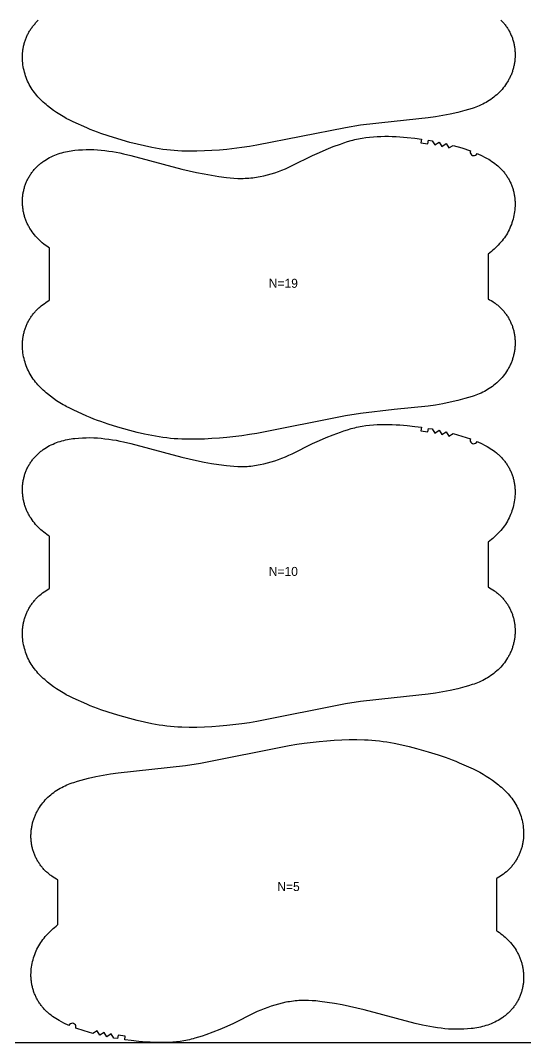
# Model space of a CAD drawing. Header units: inches. Extents: x 0 to 1960, y -78 to 1069.
# Drawn here: x 1120 to 1401, y -78 to 490 of the extents above; entities that cross this region are included whole.
import ezdxf

# ---------------------------------------------------------------- set-up
doc = ezdxf.new("R2010")
doc.units = ezdxf.units.IN

msp = doc.modelspace()

# ---------------------------------------------------------------- linework, layer by layer
at = {"layer": '1'}
for points in [[(0, -77.8574), (1959.7864, -77.8574), (1959.7864, 1068.9969), (0, 1068.9969), (0, -77.8574)], [(1373.9397, 416.1604), (1376.7459, 414.858), (1378.122, 414.1501), (1379.4776, 413.4018), (1380.3824, 412.8713), (1381.275, 412.32), (1382.1533, 411.7469), (1383.0151, 411.1507), (1383.8585, 410.53), (1384.6814, 409.8838), (1385.4817, 409.2107), (1385.8727, 408.8637), (1386.2573, 408.5095), (1386.6353, 408.1481), (1387.0064, 407.7795), (1387.3706, 407.4039), (1387.7278, 407.0213), (1388.0778, 406.6321), (1388.4206, 406.2363), (1388.7559, 405.8341), (1389.0837, 405.4257), (1389.4039, 405.0111), (1389.7163, 404.5906), (1390.0208, 404.1643), (1390.3173, 403.7323), (1390.6056, 403.2949), (1390.8858, 402.8521), (1391.1575, 402.4041), (1391.4208, 401.951), (1391.6754, 401.4931), (1391.9213, 401.0305), (1392.1585, 400.5633), (1392.3869, 400.0918), (1392.6063, 399.6161), (1392.8167, 399.1364), (1393.018, 398.6528), (1393.2102, 398.1656), (1393.3932, 397.6748), (1393.5668, 397.1808), (1393.731, 396.6836), (1393.8858, 396.1835), (1394.0311, 395.6805), (1394.1667, 395.1749), (1394.2926, 394.6669), (1394.4088, 394.1567), (1394.5151, 393.6443), (1394.6116, 393.13), (1394.6985, 392.6139), (1394.7757, 392.0963), (1394.8433, 391.5773), (1394.9014, 391.0571), (1394.9502, 390.5358), (1394.9895, 390.0137), (1395.0196, 389.4909), (1395.0405, 388.9676), (1395.055, 387.9201), (1395.0335, 386.8727), (1394.9766, 385.8267), (1394.885, 384.7835), (1394.759, 383.7441), (1394.5994, 382.7094), (1394.4066, 381.6802), (1394.1811, 380.6574), (1393.9236, 379.642), (1393.6346, 378.6348), (1393.3145, 377.6366), (1392.964, 376.6485), (1392.583, 375.6717), (1392.1716, 374.7076), (1391.73, 373.7573), (1391.2581, 372.8222), (1390.7559, 371.9037), (1390.2235, 371.003), (1389.661, 370.1215), (1389.0687, 369.2601), (1388.4482, 368.4187), (1387.8015, 367.5966), (1387.1304, 366.7934), (1386.4369, 366.0084), (1385.7229, 365.2413), (1384.9904, 364.4914), (1384.2412, 363.7582), (1383.4772, 363.0411), (1382.6991, 362.3397), (1381.9078, 361.6536), (1381.1041, 360.9821), (1380.055, 360.151), (1380.055, 335.3337), (1380.877, 334.8873), (1381.7806, 334.3568), (1382.6656, 333.796), (1383.5306, 333.205), (1383.9551, 332.8982), (1384.3741, 332.584), (1384.7873, 332.2623), (1385.1945, 331.9332), (1385.5956, 331.5967), (1385.9904, 331.2528), (1386.3786, 330.9016), (1386.7601, 330.5431), (1387.1347, 330.1772), (1387.5023, 329.8042), (1387.8626, 329.4242), (1388.2156, 329.0374), (1388.5611, 328.6438), (1388.899, 328.2436), (1389.2291, 327.8369), (1389.5512, 327.424), (1389.8652, 327.0049), (1390.1709, 326.5798), (1390.4683, 326.1488), (1390.7572, 325.7121), (1391.0373, 325.2699), (1391.3086, 324.8222), (1391.5709, 324.3691), (1391.8241, 323.911), (1392.068, 323.4478), (1392.3026, 322.9799), (1392.5278, 322.5073), (1392.7436, 322.0304), (1392.95, 321.5492), (1393.147, 321.064), (1393.3344, 320.5751), (1393.5123, 320.0826), (1393.6806, 319.5867), (1393.8393, 319.0876), (1393.9884, 318.5855), (1394.1278, 318.0807), (1394.2575, 317.5732), (1394.3774, 317.0634), (1394.4876, 316.5515), (1394.5879, 316.0376), (1394.6784, 315.5219), (1394.759, 315.0046), (1394.8299, 314.4859), (1394.891, 313.966), (1394.9424, 313.445), (1394.9841, 312.9231), (1395.0162, 312.4005), (1395.0387, 311.8773), (1395.0516, 311.3538), (1395.055, 310.8301), (1395.0489, 310.3063), (1395.0333, 309.7828), (1395.0083, 309.2595), (1394.9739, 308.7367), (1394.9301, 308.2147), (1394.877, 307.6934), (1394.8147, 307.1732), (1394.743, 306.6542), (1394.6622, 306.1366), (1394.572, 305.6205), (1394.4727, 305.1062), (1394.3641, 304.5938), (1394.2464, 304.0834), (1394.1195, 303.5754), (1393.9834, 303.0697), (1393.8382, 302.5667), (1393.6838, 302.0665), (1393.5203, 301.5692), (1393.3478, 301.0751), (1393.1661, 300.5843), (1392.9754, 300.097), (1392.7756, 299.6134), (1392.5668, 299.1336), (1392.3491, 298.6577), (1392.1227, 298.186), (1391.8878, 297.7183), (1391.6443, 297.2549), (1391.3927, 296.7959), (1391.1329, 296.3413), (1390.8651, 295.8912), (1390.3063, 295.0051), (1389.7175, 294.1383), (1389.0998, 293.2917), (1388.4547, 292.4659), (1387.7831, 291.6618), (1387.086, 290.88), (1386.3643, 290.121), (1385.6189, 289.3853), (1384.8507, 288.6737), (1384.0604, 287.9865), (1383.2489, 287.3245), (1382.4172, 286.6881), (1381.5661, 286.0779), (1380.6966, 285.4939), (1379.8099, 284.9363), (1378.9071, 284.4051), (1377.9892, 283.9003), (1377.0573, 283.4221), (1376.1125, 282.9704), (1375.1559, 282.5453), (1374.1887, 282.1465), (1373.2118, 281.7718), (1372.2266, 281.4189), (1371.2341, 281.0851), (1369.2321, 280.4652), (1367.2152, 279.8922), (1363.1607, 278.8344), (1359.0809, 277.8882), (1354.9744, 277.0588), (1350.8441, 276.3575), (1346.6947, 275.7862), (1327.9483, 273.7968), (1309.2128, 271.7068), (1300.9426, 270.3655), (1251.6347, 260.573), (1247.4989, 259.9069), (1243.3509, 259.3173), (1235.0311, 258.3276), (1230.8584, 257.9563), (1226.6788, 257.6705), (1222.4947, 257.4653), (1218.3071, 257.3416), (1214.1174, 257.308), (1209.9293, 257.3965), (1207.8373, 257.4977), (1205.7477, 257.6399), (1203.6614, 257.8241), (1201.5795, 258.0512), (1199.5025, 258.3215), (1197.4311, 258.6323), (1193.3053, 259.3614), (1189.2035, 260.2125), (1185.1241, 261.1654), (1181.0658, 262.2049), (1174.4491, 264.0931), (1169.0251, 265.8017), (1165.0522, 267.1351), (1163.0807, 267.842), (1161.1243, 268.5874), (1159.1856, 269.3765), (1157.2607, 270.2005), (1149.615, 273.6378), (1147.7277, 274.5454), (1145.867, 275.5033), (1144.9493, 276.0062), (1144.0407, 276.5255), (1142.2503, 277.6108), (1140.4955, 278.7546), (1138.7762, 279.9521), (1137.093, 281.2), (1135.4509, 282.5009), (1134.6472, 283.1724), (1133.8559, 283.8586), (1133.0778, 284.5599), (1132.3138, 285.277), (1131.5646, 286.0102), (1130.8321, 286.7601), (1130.1181, 287.5272), (1129.4246, 288.3122), (1128.7535, 289.1154), (1128.1068, 289.9375), (1127.4863, 290.7789), (1126.894, 291.6403), (1126.3315, 292.5218), (1125.7991, 293.4225), (1125.2969, 294.341), (1124.825, 295.2761), (1124.3834, 296.2264), (1123.972, 297.1905), (1123.591, 298.1673), (1123.2405, 299.1554), (1122.9204, 300.1536), (1122.6314, 301.1608), (1122.3739, 302.1762), (1122.1484, 303.199), (1121.9556, 304.2282), (1121.796, 305.263), (1121.67, 306.3023), (1121.5784, 307.3455), (1121.5215, 308.3915), (1121.5, 309.4389), (1121.5145, 310.4864), (1121.5354, 311.0097), (1121.5655, 311.5325), (1121.6048, 312.0546), (1121.6536, 312.5759), (1121.7117, 313.0961), (1121.7793, 313.6151), (1121.8565, 314.1327), (1121.9434, 314.6488), (1122.0399, 315.1631), (1122.1462, 315.6755), (1122.2624, 316.1857), (1122.3883, 316.6938), (1122.5239, 317.1993), (1122.6692, 317.7023), (1122.8239, 318.2024), (1122.9882, 318.6996), (1123.1618, 319.1936), (1123.3448, 319.6844), (1123.537, 320.1716), (1123.7383, 320.6552), (1123.9487, 321.1349), (1124.1681, 321.6106), (1124.3965, 322.0821), (1124.6336, 322.5493), (1124.8796, 323.0119), (1125.1342, 323.4698), (1125.3975, 323.9229), (1125.6692, 324.3709), (1125.9493, 324.8137), (1126.2377, 325.2511), (1126.5342, 325.6831), (1126.8387, 326.1094), (1127.1511, 326.5299), (1127.4713, 326.9445), (1127.7991, 327.353), (1128.1344, 327.7551), (1128.4772, 328.1509), (1128.8272, 328.5402), (1129.1844, 328.9227), (1129.5486, 329.2983), (1129.9197, 329.6669), (1130.2977, 330.0283), (1130.6823, 330.3825), (1131.0733, 330.7295), (1131.8736, 331.4026), (1132.6965, 332.0488), (1133.5399, 332.6695), (1134.4017, 333.2657), (1135.28, 333.8388), (1136.1725, 334.3901), (1136.5, 334.5821), (1136.5, 363.5716), (1135.8584, 363.9751), (1134.9889, 364.559), (1134.1378, 365.1693), (1133.3061, 365.8057), (1132.4946, 366.4677), (1131.7043, 367.1548), (1130.9361, 367.8665), (1130.1906, 368.6022), (1129.469, 369.3612), (1128.7719, 370.143), (1128.1003, 370.9471), (1127.4552, 371.7729), (1126.8375, 372.6195), (1126.2487, 373.4863), (1125.6899, 374.3724), (1125.4221, 374.8225), (1125.1623, 375.2771), (1124.9107, 375.7361), (1124.6672, 376.1995), (1124.4323, 376.6672), (1124.2058, 377.1389), (1123.9882, 377.6148), (1123.7794, 378.0945), (1123.5796, 378.5782), (1123.3889, 379.0655), (1123.2072, 379.5563), (1123.0347, 380.0504), (1122.8712, 380.5476), (1122.7168, 381.0479), (1122.5716, 381.5509), (1122.4355, 382.0566), (1122.3086, 382.5646), (1122.1909, 383.075), (1122.0823, 383.5874), (1121.983, 384.1017), (1121.8928, 384.6178), (1121.812, 385.1354), (1121.7403, 385.6544), (1121.678, 386.1746), (1121.6249, 386.6959), (1121.5811, 387.2179), (1121.5467, 387.7407), (1121.5217, 388.2639), (1121.5061, 388.7875), (1121.5, 389.3113), (1121.5034, 389.835), (1121.5163, 390.3585), (1121.5388, 390.8816), (1121.5709, 391.4043), (1121.6126, 391.9261), (1121.664, 392.4471), (1121.7251, 392.9671), (1121.796, 393.4858), (1121.8766, 394.0031), (1121.9671, 394.5187), (1122.0674, 395.0327), (1122.1776, 395.5446), (1122.2975, 396.0544), (1122.4272, 396.5618), (1122.5666, 397.0667), (1122.7157, 397.5688), (1122.8744, 398.0679), (1123.0427, 398.5638), (1123.2206, 399.0563), (1123.408, 399.5452), (1123.605, 400.0304), (1123.8114, 400.5115), (1124.0272, 400.9885), (1124.2524, 401.4611), (1124.487, 401.929), (1124.7309, 402.3922), (1124.9841, 402.8503), (1125.2464, 403.3033), (1125.5177, 403.7511), (1125.7978, 404.1933), (1126.0867, 404.63), (1126.384, 405.061), (1126.6898, 405.4861), (1127.0038, 405.9052), (1127.3259, 406.3181), (1127.656, 406.7248), (1127.9939, 407.1249), (1128.3394, 407.5186), (1128.6924, 407.9054), (1129.0527, 408.2854), (1129.4203, 408.6584), (1129.7949, 409.0243), (1130.1764, 409.3828), (1130.5646, 409.734), (1130.9594, 410.0779), (1131.3605, 410.4144), (1131.7677, 410.7435), (1132.1809, 411.0652), (1132.5999, 411.3794), (1133.0244, 411.6861), (1133.8894, 412.2772), (1134.7744, 412.838), (1135.678, 413.3685), (1136.5985, 413.8684), (1137.5345, 414.3377), (1138.4848, 414.7767), (1139.4483, 415.186), (1140.4239, 415.566), (1141.4103, 415.9173), (1142.4064, 416.2404), (1143.4111, 416.5356), (1144.4233, 416.8037), (1145.4419, 417.0451), (1146.466, 417.261), (1147.4952, 417.4529), (1148.5287, 417.6219), (1149.5658, 417.7694), (1150.606, 417.8967), (1152.6925, 418.0959), (1154.7837, 418.2284), (1156.8772, 418.2973), (1158.9714, 418.3036), (1161.0648, 418.2489), (1163.1557, 418.135), (1165.2433, 417.9658), (1167.3267, 417.7461), (1169.4051, 417.4804), (1171.4776, 417.1725), (1173.5432, 416.8223), (1175.6007, 416.4291), (1177.6489, 415.992), (1181.7182, 414.9996), (1210.0628, 407.4744), (1214.1364, 406.4961), (1218.2269, 405.5909), (1222.334, 404.7648), (1226.4557, 404.0152), (1230.5906, 403.3453), (1234.7429, 402.79), (1236.8269, 402.5697), (1238.9154, 402.4003), (1241.0068, 402.2934), (1242.0532, 402.267), (1243.0999, 402.2605), (1244.1466, 402.2751), (1245.1929, 402.3108), (1246.2386, 402.3672), (1247.2831, 402.4439), (1248.326, 402.5406), (1249.367, 402.657), (1250.4057, 402.7926), (1251.4416, 402.9472), (1252.4745, 403.1203), (1253.504, 403.3115), (1255.5527, 403.7458), (1257.5868, 404.2461), (1259.6052, 404.808), (1261.6067, 405.4281), (1263.589, 406.1062), (1265.5497, 406.843), (1267.4865, 407.6389), (1269.3982, 408.4923), (1271.2896, 409.3913), (1282.5331, 415.0095), (1286.3468, 416.7428), (1290.207, 418.371), (1294.1029, 419.9097), (1298.0326, 421.3625), (1300.0109, 422.0545), (1302.0009, 422.7103), (1304.0056, 423.3151), (1305.0144, 423.5936), (1306.028, 423.8538), (1307.0467, 424.0941), (1308.0701, 424.3148), (1309.0977, 424.5163), (1310.1291, 424.6992), (1312.2011, 425.0114), (1314.2822, 425.2557), (1316.3689, 425.437), (1318.4596, 425.5613), (1320.5529, 425.6351), (1322.6475, 425.6649), (1324.7424, 425.656), (1326.8365, 425.6093), (1328.9294, 425.5244), (1331.0201, 425.401), (1335.1937, 425.0446), (1339.3567, 424.5722), (1343.0279, 424.0839), (1342.7469, 422.1037), (1346.661, 421.5082), (1346.9823, 423.4822), (1348.9545, 423.1501), (1350.5556, 420.8291), (1352.8864, 422.415), (1354.4225, 420.0525), (1356.796, 421.5705), (1358.2578, 419.1621), (1360.6773, 420.6054), (1365.4681, 419.1777), (1370.2254, 417.6423), (1370.0962, 417.0358), (1370.1591, 416.4189), (1370.4079, 415.851), (1370.8187, 415.3865), (1371.352, 415.0703), (1371.9566, 414.9326), (1372.5743, 414.9867), (1373.1457, 415.2274), (1373.6159, 415.6316), (1373.9397, 416.1604)], [(1373.9397, 256.0774), (1376.7459, 254.775), (1378.122, 254.0671), (1379.4776, 253.3188), (1380.3824, 252.7883), (1381.275, 252.237), (1382.1533, 251.6639), (1383.0151, 251.0677), (1383.8585, 250.447), (1384.6814, 249.8008), (1385.4817, 249.1277), (1385.8727, 248.7807), (1386.2573, 248.4265), (1386.6353, 248.0651), (1387.0064, 247.6965), (1387.3706, 247.3209), (1387.7278, 246.9383), (1388.0778, 246.5491), (1388.4206, 246.1533), (1388.7559, 245.7511), (1389.0837, 245.3427), (1389.4039, 244.9281), (1389.7163, 244.5076), (1390.0208, 244.0813), (1390.3173, 243.6493), (1390.6056, 243.2119), (1390.8858, 242.7691), (1391.1575, 242.3211), (1391.4208, 241.868), (1391.6754, 241.4101), (1391.9213, 240.9475), (1392.1585, 240.4803), (1392.3869, 240.0088), (1392.6063, 239.5331), (1392.8167, 239.0534), (1393.018, 238.5698), (1393.2102, 238.0826), (1393.3932, 237.5918), (1393.5668, 237.0978), (1393.731, 236.6006), (1393.8858, 236.1005), (1394.0311, 235.5975), (1394.1667, 235.0919), (1394.2926, 234.5839), (1394.4088, 234.0737), (1394.5151, 233.5613), (1394.6116, 233.047), (1394.6985, 232.5309), (1394.7757, 232.0133), (1394.8433, 231.4943), (1394.9014, 230.9741), (1394.9502, 230.4528), (1394.9895, 229.9307), (1395.0196, 229.4079), (1395.0405, 228.8846), (1395.055, 227.8371), (1395.0335, 226.7897), (1394.9766, 225.7437), (1394.885, 224.7005), (1394.759, 223.6611), (1394.5994, 222.6264), (1394.4066, 221.5972), (1394.1811, 220.5744), (1393.9236, 219.559), (1393.6346, 218.5518), (1393.3145, 217.5536), (1392.964, 216.5655), (1392.583, 215.5887), (1392.1716, 214.6246), (1391.73, 213.6743), (1391.2581, 212.7392), (1390.7559, 211.8207), (1390.2235, 210.92), (1389.661, 210.0385), (1389.0687, 209.1771), (1388.4482, 208.3357), (1387.8015, 207.5136), (1387.1304, 206.7104), (1386.4369, 205.9254), (1385.7229, 205.1583), (1384.9904, 204.4084), (1384.2412, 203.6752), (1383.4772, 202.9581), (1382.6991, 202.2567), (1381.9078, 201.5706), (1381.1041, 200.8991), (1380.055, 200.068), (1380.055, 175.2507), (1380.877, 174.8043), (1381.7806, 174.2738), (1382.6656, 173.713), (1383.5306, 173.122), (1383.9551, 172.8152), (1384.3741, 172.501), (1384.7873, 172.1793), (1385.1945, 171.8502), (1385.5956, 171.5137), (1385.9904, 171.1698), (1386.3786, 170.8186), (1386.7601, 170.4601), (1387.1347, 170.0942), (1387.5023, 169.7212), (1387.8626, 169.3412), (1388.2156, 168.9544), (1388.5611, 168.5608), (1388.899, 168.1606), (1389.2291, 167.7539), (1389.5512, 167.341), (1389.8652, 166.9219), (1390.1709, 166.4968), (1390.4683, 166.0658), (1390.7572, 165.6291), (1391.0373, 165.1869), (1391.3086, 164.7392), (1391.5709, 164.2861), (1391.8241, 163.828), (1392.068, 163.3648), (1392.3026, 162.8969), (1392.5278, 162.4243), (1392.7436, 161.9474), (1392.95, 161.4662), (1393.147, 160.981), (1393.3344, 160.4921), (1393.5123, 159.9996), (1393.6806, 159.5037), (1393.8393, 159.0046), (1393.9884, 158.5025), (1394.1278, 157.9977), (1394.2575, 157.4902), (1394.3774, 156.9804), (1394.4876, 156.4685), (1394.5879, 155.9546), (1394.6784, 155.4389), (1394.759, 154.9216), (1394.8299, 154.4029), (1394.891, 153.883), (1394.9424, 153.362), (1394.9841, 152.8401), (1395.0162, 152.3175), (1395.0387, 151.7943), (1395.0516, 151.2708), (1395.055, 150.7471), (1395.0489, 150.2233), (1395.0333, 149.6998), (1395.0083, 149.1765), (1394.9739, 148.6537), (1394.9301, 148.1317), (1394.877, 147.6104), (1394.8147, 147.0902), (1394.743, 146.5712), (1394.6622, 146.0536), (1394.572, 145.5375), (1394.4727, 145.0232), (1394.3641, 144.5108), (1394.2464, 144.0004), (1394.1195, 143.4924), (1393.9834, 142.9867), (1393.8382, 142.4837), (1393.6838, 141.9835), (1393.5203, 141.4862), (1393.3478, 140.9921), (1393.1661, 140.5013), (1392.9754, 140.014), (1392.7756, 139.5304), (1392.5668, 139.0506), (1392.3491, 138.5747), (1392.1227, 138.103), (1391.8878, 137.6353), (1391.6443, 137.1719), (1391.3927, 136.7129), (1391.1329, 136.2583), (1390.8651, 135.8082), (1390.3063, 134.9221), (1389.7175, 134.0553), (1389.0998, 133.2087), (1388.4547, 132.3829), (1387.7831, 131.5788), (1387.086, 130.797), (1386.3643, 130.038), (1385.6189, 129.3023), (1384.8507, 128.5907), (1384.0604, 127.9035), (1383.2489, 127.2415), (1382.4172, 126.6051), (1381.5661, 125.9949), (1380.6966, 125.4109), (1379.8099, 124.8533), (1378.9071, 124.3221), (1377.9892, 123.8173), (1377.0573, 123.3391), (1376.1125, 122.8874), (1375.1559, 122.4623), (1374.1887, 122.0635), (1373.2118, 121.6888), (1372.2266, 121.3359), (1371.2341, 121.0021), (1369.2321, 120.3822), (1367.2152, 119.8092), (1363.1607, 118.7514), (1359.0809, 117.8052), (1354.9744, 116.9758), (1350.8441, 116.2745), (1346.6947, 115.7032), (1327.9483, 113.7138), (1309.2128, 111.6238), (1300.9426, 110.2825), (1251.6347, 100.49), (1247.4989, 99.8239), (1243.3509, 99.2343), (1235.0311, 98.2446), (1230.8584, 97.8733), (1226.6788, 97.5875), (1222.4947, 97.3823), (1218.3071, 97.2586), (1214.1174, 97.225), (1209.9293, 97.3135), (1207.8373, 97.4147), (1205.7477, 97.5569), (1203.6614, 97.7411), (1201.5795, 97.9682), (1199.5025, 98.2385), (1197.4311, 98.5493), (1193.3053, 99.2784), (1189.2035, 100.1295), (1185.1241, 101.0824), (1181.0658, 102.1219), (1174.4491, 104.0101), (1169.0251, 105.7187), (1165.0522, 107.0521), (1163.0807, 107.759), (1161.1243, 108.5044), (1159.1856, 109.2935), (1157.2607, 110.1175), (1149.615, 113.5548), (1147.7277, 114.4624), (1145.867, 115.4203), (1144.9493, 115.9232), (1144.0407, 116.4425), (1142.2503, 117.5278), (1140.4955, 118.6716), (1138.7762, 119.8691), (1137.093, 121.117), (1135.4509, 122.4179), (1134.6472, 123.0894), (1133.8559, 123.7756), (1133.0778, 124.4769), (1132.3138, 125.194), (1131.5646, 125.9272), (1130.8321, 126.6771), (1130.1181, 127.4442), (1129.4246, 128.2292), (1128.7535, 129.0324), (1128.1068, 129.8545), (1127.4863, 130.6959), (1126.894, 131.5573), (1126.3315, 132.4388), (1125.7991, 133.3395), (1125.2969, 134.258), (1124.825, 135.1931), (1124.3834, 136.1434), (1123.972, 137.1075), (1123.591, 138.0843), (1123.2405, 139.0724), (1122.9204, 140.0706), (1122.6314, 141.0778), (1122.3739, 142.0932), (1122.1484, 143.116), (1121.9556, 144.1452), (1121.796, 145.18), (1121.67, 146.2193), (1121.5784, 147.2625), (1121.5215, 148.3085), (1121.5, 149.3559), (1121.5145, 150.4034), (1121.5354, 150.9267), (1121.5655, 151.4495), (1121.6048, 151.9716), (1121.6536, 152.4929), (1121.7117, 153.0131), (1121.7793, 153.5321), (1121.8565, 154.0497), (1121.9434, 154.5658), (1122.0399, 155.0801), (1122.1462, 155.5925), (1122.2624, 156.1027), (1122.3883, 156.6108), (1122.5239, 157.1163), (1122.6692, 157.6193), (1122.8239, 158.1194), (1122.9882, 158.6166), (1123.1618, 159.1106), (1123.3448, 159.6014), (1123.537, 160.0886), (1123.7383, 160.5722), (1123.9487, 161.0519), (1124.1681, 161.5276), (1124.3965, 161.9991), (1124.6336, 162.4663), (1124.8796, 162.9289), (1125.1342, 163.3868), (1125.3975, 163.8399), (1125.6692, 164.2879), (1125.9493, 164.7307), (1126.2377, 165.1681), (1126.5342, 165.6001), (1126.8387, 166.0264), (1127.1511, 166.4469), (1127.4713, 166.8615), (1127.7991, 167.27), (1128.1344, 167.6721), (1128.4772, 168.0679), (1128.8272, 168.4572), (1129.1844, 168.8397), (1129.5486, 169.2153), (1129.9197, 169.5839), (1130.2977, 169.9453), (1130.6823, 170.2995), (1131.0733, 170.6465), (1131.8736, 171.3196), (1132.6965, 171.9658), (1133.5399, 172.5865), (1134.4017, 173.1827), (1135.28, 173.7558), (1136.1725, 174.3071), (1136.5, 174.4991), (1136.5, 203.4886), (1135.8584, 203.8921), (1134.9889, 204.476), (1134.1378, 205.0863), (1133.3061, 205.7227), (1132.4946, 206.3847), (1131.7043, 207.0718), (1130.9361, 207.7835), (1130.1906, 208.5192), (1129.469, 209.2782), (1128.7719, 210.06), (1128.1003, 210.8641), (1127.4552, 211.6899), (1126.8375, 212.5365), (1126.2487, 213.4033), (1125.6899, 214.2894), (1125.4221, 214.7395), (1125.1623, 215.1941), (1124.9107, 215.6531), (1124.6672, 216.1165), (1124.4323, 216.5842), (1124.2058, 217.0559), (1123.9882, 217.5318), (1123.7794, 218.0115), (1123.5796, 218.4952), (1123.3889, 218.9825), (1123.2072, 219.4733), (1123.0347, 219.9674), (1122.8712, 220.4646), (1122.7168, 220.9649), (1122.5716, 221.4679), (1122.4355, 221.9736), (1122.3086, 222.4816), (1122.1909, 222.992), (1122.0823, 223.5044), (1121.983, 224.0187), (1121.8928, 224.5348), (1121.812, 225.0524), (1121.7403, 225.5714), (1121.678, 226.0916), (1121.6249, 226.6129), (1121.5811, 227.1349), (1121.5467, 227.6577), (1121.5217, 228.1809), (1121.5061, 228.7045), (1121.5, 229.2283), (1121.5034, 229.752), (1121.5163, 230.2755), (1121.5388, 230.7986), (1121.5709, 231.3213), (1121.6126, 231.8431), (1121.664, 232.3641), (1121.7251, 232.8841), (1121.796, 233.4028), (1121.8766, 233.9201), (1121.9671, 234.4357), (1122.0674, 234.9497), (1122.1776, 235.4616), (1122.2975, 235.9714), (1122.4272, 236.4788), (1122.5666, 236.9837), (1122.7157, 237.4858), (1122.8744, 237.9849), (1123.0427, 238.4808), (1123.2206, 238.9733), (1123.408, 239.4622), (1123.605, 239.9474), (1123.8114, 240.4285), (1124.0272, 240.9055), (1124.2524, 241.3781), (1124.487, 241.846), (1124.7309, 242.3092), (1124.9841, 242.7673), (1125.2464, 243.2203), (1125.5177, 243.6681), (1125.7978, 244.1103), (1126.0867, 244.547), (1126.384, 244.978), (1126.6898, 245.4031), (1127.0038, 245.8222), (1127.3259, 246.2351), (1127.656, 246.6418), (1127.9939, 247.0419), (1128.3394, 247.4356), (1128.6924, 247.8224), (1129.0527, 248.2024), (1129.4203, 248.5754), (1129.7949, 248.9413), (1130.1764, 249.2998), (1130.5646, 249.651), (1130.9594, 249.9949), (1131.3605, 250.3314), (1131.7677, 250.6605), (1132.1809, 250.9822), (1132.5999, 251.2964), (1133.0244, 251.6031), (1133.8894, 252.1942), (1134.7744, 252.755), (1135.678, 253.2855), (1136.5985, 253.7854), (1137.5345, 254.2547), (1138.4848, 254.6937), (1139.4483, 255.103), (1140.4239, 255.483), (1141.4103, 255.8343), (1142.4064, 256.1574), (1143.4111, 256.4526), (1144.4233, 256.7207), (1145.4419, 256.9621), (1146.466, 257.178), (1147.4952, 257.3699), (1148.5287, 257.5389), (1149.5658, 257.6864), (1150.606, 257.8137), (1152.6925, 258.0129), (1154.7837, 258.1454), (1156.8772, 258.2143), (1158.9714, 258.2206), (1161.0648, 258.1659), (1163.1557, 258.052), (1165.2433, 257.8828), (1167.3267, 257.6631), (1169.4051, 257.3974), (1171.4776, 257.0895), (1173.5432, 256.7393), (1175.6007, 256.3461), (1177.6489, 255.909), (1181.7182, 254.9166), (1210.0628, 247.3914), (1214.1364, 246.4131), (1218.2269, 245.5079), (1222.334, 244.6818), (1226.4557, 243.9322), (1230.5906, 243.2623), (1234.7429, 242.707), (1236.8269, 242.4867), (1238.9154, 242.3173), (1241.0068, 242.2104), (1242.0532, 242.184), (1243.0999, 242.1775), (1244.1466, 242.1921), (1245.1929, 242.2278), (1246.2386, 242.2842), (1247.2831, 242.3609), (1248.326, 242.4576), (1249.367, 242.574), (1250.4057, 242.7096), (1251.4416, 242.8642), (1252.4745, 243.0373), (1253.504, 243.2285), (1255.5527, 243.6628), (1257.5868, 244.1631), (1259.6052, 244.725), (1261.6067, 245.3451), (1263.589, 246.0232), (1265.5497, 246.76), (1267.4865, 247.5559), (1269.3982, 248.4093), (1271.2896, 249.3083), (1282.5331, 254.9265), (1286.3468, 256.6598), (1290.207, 258.288), (1294.1029, 259.8267), (1298.0326, 261.2795), (1300.0109, 261.9715), (1302.0009, 262.6273), (1304.0056, 263.2321), (1305.0144, 263.5106), (1306.028, 263.7708), (1307.0467, 264.0111), (1308.0701, 264.2318), (1309.0977, 264.4333), (1310.1291, 264.6162), (1312.2011, 264.9284), (1314.2822, 265.1727), (1316.3689, 265.354), (1318.4596, 265.4783), (1320.5529, 265.5521), (1322.6475, 265.5819), (1324.7424, 265.573), (1326.8365, 265.5263), (1328.9294, 265.4414), (1331.0201, 265.318), (1335.1937, 264.9616), (1339.3567, 264.4892), (1343.0279, 264.0009), (1342.7469, 262.0207), (1346.661, 261.4252), (1346.9823, 263.3992), (1348.9545, 263.0671), (1350.5556, 260.7461), (1352.8864, 262.332), (1354.4225, 259.9695), (1356.796, 261.4875), (1358.2578, 259.0791), (1360.6773, 260.5224), (1365.4681, 259.0947), (1370.2254, 257.5593), (1370.0962, 256.9528), (1370.1591, 256.3359), (1370.4079, 255.768), (1370.8187, 255.3035), (1371.352, 254.9873), (1371.9566, 254.8496), (1372.5743, 254.9037), (1373.1457, 255.1444), (1373.6159, 255.5486), (1373.9397, 256.0774)], [(1147.3467, -68.3529), (1144.5405, -67.0505), (1143.1644, -66.3426), (1141.8088, -65.5943), (1140.9039, -65.0638), (1140.0114, -64.5126), (1139.1331, -63.9394), (1138.2713, -63.3432), (1137.4279, -62.7225), (1136.605, -62.0763), (1135.8047, -61.4032), (1135.4137, -61.0562), (1135.0291, -60.7021), (1134.6511, -60.3406), (1134.28, -59.972), (1133.9157, -59.5964), (1133.5586, -59.2139), (1133.2085, -58.8247), (1132.8658, -58.4289), (1132.5305, -58.0267), (1132.2027, -57.6182), (1131.8825, -57.2037), (1131.5701, -56.7831), (1131.2656, -56.3568), (1130.9691, -55.9249), (1130.6807, -55.4874), (1130.4006, -55.0446), (1130.1289, -54.5966), (1129.8656, -54.1436), (1129.611, -53.6856), (1129.365, -53.223), (1129.1279, -52.7559), (1128.8995, -52.2843), (1128.6801, -51.8086), (1128.4697, -51.3289), (1128.2684, -50.8453), (1128.0762, -50.3581), (1127.8932, -49.8674), (1127.7196, -49.3733), (1127.5553, -48.8761), (1127.4006, -48.376), (1127.2553, -47.873), (1127.1197, -47.3675), (1126.9938, -46.8595), (1126.8776, -46.3492), (1126.7713, -45.8368), (1126.6747, -45.3225), (1126.5879, -44.8065), (1126.5107, -44.2889), (1126.4431, -43.7698), (1126.3849, -43.2496), (1126.3362, -42.7284), (1126.2968, -42.2062), (1126.2667, -41.6834), (1126.2459, -41.1601), (1126.2314, -40.1126), (1126.2529, -39.0652), (1126.3097, -38.0192), (1126.4014, -36.9761), (1126.5274, -35.9367), (1126.687, -34.9019), (1126.8798, -33.8727), (1127.1052, -32.85), (1127.3628, -31.8345), (1127.6518, -30.8273), (1127.9719, -29.8291), (1128.3224, -28.8411), (1128.7034, -27.8643), (1129.1147, -26.9001), (1129.5564, -25.9498), (1130.0283, -25.0148), (1130.5305, -24.0962), (1131.0629, -23.1955), (1131.6254, -22.314), (1132.2177, -21.4526), (1132.8382, -20.6112), (1133.4849, -19.7891), (1134.156, -18.9859), (1134.8495, -18.201), (1135.5634, -17.4338), (1136.296, -16.6839), (1137.0451, -15.9507), (1137.8092, -15.2336), (1138.5873, -14.5323), (1139.3785, -13.8461), (1140.1823, -13.1746), (1141.2314, -12.3435), (1141.2314, 12.4738), (1140.4093, 12.9202), (1139.5058, 13.4507), (1138.6208, 14.0115), (1137.7558, 14.6025), (1137.3312, 14.9093), (1136.9123, 15.2235), (1136.4991, 15.5452), (1136.0919, 15.8743), (1135.6908, 16.2108), (1135.296, 16.5546), (1134.9078, 16.9059), (1134.5263, 17.2644), (1134.1517, 17.6302), (1133.7841, 18.0032), (1133.4238, 18.3832), (1133.0707, 18.7701), (1132.7252, 19.1637), (1132.3874, 19.5639), (1132.0573, 19.9705), (1131.7352, 20.3835), (1131.4212, 20.8026), (1131.1154, 21.2277), (1130.8181, 21.6586), (1130.5292, 22.0953), (1130.2491, 22.5376), (1129.9778, 22.9853), (1129.7155, 23.4383), (1129.4623, 23.8965), (1129.2184, 24.3596), (1128.9838, 24.8276), (1128.7586, 25.3002), (1128.5428, 25.7771), (1128.3364, 26.2583), (1128.1394, 26.7434), (1127.952, 27.2324), (1127.7741, 27.7249), (1127.6058, 28.2208), (1127.4471, 28.7199), (1127.298, 29.222), (1127.1586, 29.7268), (1127.0289, 30.2342), (1126.909, 30.744), (1126.7988, 31.256), (1126.6985, 31.7699), (1126.608, 32.2856), (1126.5274, 32.8029), (1126.4565, 33.3216), (1126.3954, 33.8415), (1126.344, 34.3625), (1126.3022, 34.8844), (1126.2702, 35.407), (1126.2477, 35.9302), (1126.2348, 36.4537), (1126.2314, 36.9774), (1126.2375, 37.5011), (1126.2531, 38.0247), (1126.2781, 38.548), (1126.3125, 39.0707), (1126.3563, 39.5928), (1126.4093, 40.114), (1126.4717, 40.6342), (1126.5433, 41.1532), (1126.6242, 41.6709), (1126.7144, 42.1869), (1126.8137, 42.7013), (1126.9223, 43.2137), (1127.04, 43.724), (1127.1669, 44.2321), (1127.303, 44.7378), (1127.4482, 45.2408), (1127.6026, 45.741), (1127.766, 46.2383), (1127.9386, 46.7324), (1128.1203, 47.2232), (1128.311, 47.7105), (1128.5108, 48.1941), (1128.7196, 48.6739), (1128.9372, 49.1497), (1129.1636, 49.6215), (1129.3986, 50.0891), (1129.642, 50.5525), (1129.8937, 51.0116), (1130.1535, 51.4662), (1130.4213, 51.9162), (1130.9801, 52.8023), (1131.5689, 53.6691), (1132.1865, 54.5158), (1132.8317, 55.3415), (1133.5033, 56.1456), (1134.2004, 56.9275), (1134.922, 57.6865), (1135.6674, 58.4221), (1136.4357, 59.1338), (1137.226, 59.821), (1138.0375, 60.483), (1138.8692, 61.1194), (1139.7203, 61.7296), (1140.5898, 62.3136), (1141.4764, 62.8712), (1142.3793, 63.4024), (1143.2972, 63.9071), (1144.2291, 64.3854), (1145.1739, 64.8371), (1146.1304, 65.2622), (1147.0977, 65.661), (1148.0746, 66.0356), (1149.0598, 66.3886), (1150.0523, 66.7223), (1152.0543, 67.3422), (1154.0712, 67.9152), (1158.1257, 68.9731), (1162.2055, 69.9193), (1166.312, 70.7487), (1170.4423, 71.45), (1174.5917, 72.0213), (1193.3381, 74.0107), (1212.0736, 76.1007), (1220.3438, 77.442), (1269.6517, 87.2345), (1273.7875, 87.9006), (1277.9355, 88.4901), (1286.2553, 89.4799), (1290.428, 89.8512), (1294.6076, 90.137), (1298.7917, 90.3422), (1302.9793, 90.4659), (1307.169, 90.4995), (1311.3571, 90.411), (1313.4491, 90.3098), (1315.5387, 90.1676), (1317.6249, 89.9834), (1319.7069, 89.7563), (1321.7838, 89.486), (1323.8553, 89.1752), (1327.981, 88.446), (1332.0829, 87.595), (1336.1623, 86.642), (1340.2206, 85.6025), (1346.8373, 83.7144), (1352.2612, 82.0057), (1356.2342, 80.6724), (1358.2057, 79.9655), (1360.1621, 79.2201), (1362.1008, 78.431), (1364.0257, 77.607), (1371.6714, 74.1697), (1373.5587, 73.2621), (1375.4194, 72.3041), (1376.337, 71.8013), (1377.2457, 71.282), (1379.0361, 70.1967), (1380.7909, 69.0529), (1382.5102, 67.8554), (1384.1934, 66.6075), (1385.8355, 65.3066), (1386.6392, 64.6351), (1387.4305, 63.9489), (1388.2086, 63.2475), (1388.9726, 62.5305), (1389.7218, 61.7973), (1390.4543, 61.0474), (1391.1683, 60.2802), (1391.8618, 59.4953), (1392.5329, 58.6921), (1393.1796, 57.87), (1393.8001, 57.0286), (1394.3924, 56.1672), (1394.9549, 55.2856), (1395.4873, 54.385), (1395.9894, 53.4664), (1396.4614, 52.5314), (1396.903, 51.5811), (1397.3144, 50.6169), (1397.6953, 49.6401), (1398.0459, 48.652), (1398.366, 47.6539), (1398.655, 46.6467), (1398.9125, 45.6312), (1399.138, 44.6085), (1399.3308, 43.5793), (1399.4904, 42.5445), (1399.6163, 41.5051), (1399.708, 40.462), (1399.7649, 39.416), (1399.7864, 38.3686), (1399.7719, 37.3211), (1399.751, 36.7978), (1399.7209, 36.275), (1399.6816, 35.7528), (1399.6328, 35.2316), (1399.5747, 34.7113), (1399.5071, 34.1923), (1399.4299, 33.6747), (1399.343, 33.1587), (1399.2465, 32.6444), (1399.1402, 32.132), (1399.024, 31.6217), (1398.8981, 31.1137), (1398.7625, 30.6082), (1398.6172, 30.1052), (1398.4624, 29.6051), (1398.2982, 29.1079), (1398.1245, 28.6138), (1397.9416, 28.1231), (1397.7494, 27.6359), (1397.5481, 27.1523), (1397.3377, 26.6726), (1397.1183, 26.1969), (1396.8899, 25.7253), (1396.6527, 25.2582), (1396.4068, 24.7955), (1396.1521, 24.3376), (1395.8889, 23.8846), (1395.6171, 23.4366), (1395.337, 22.9938), (1395.0487, 22.5563), (1394.7522, 22.1244), (1394.4477, 21.6981), (1394.1353, 21.2775), (1393.8151, 20.863), (1393.4873, 20.4545), (1393.152, 20.0523), (1392.8092, 19.6565), (1392.4592, 19.2673), (1392.102, 18.8848), (1391.7378, 18.5092), (1391.3666, 18.1406), (1390.9887, 17.7791), (1390.6041, 17.425), (1390.2131, 17.078), (1389.4128, 16.4049), (1388.5899, 15.7586), (1387.7465, 15.138), (1386.8846, 14.5417), (1386.0064, 13.9686), (1385.1138, 13.4174), (1384.7864, 13.2254), (1384.7864, -15.7641), (1385.428, -16.1676), (1386.2974, -16.7516), (1387.1486, -17.3618), (1387.9803, -17.9982), (1388.7917, -18.6602), (1389.582, -19.3474), (1390.3503, -20.059), (1391.0957, -20.7947), (1391.8174, -21.5537), (1392.5145, -22.3355), (1393.186, -23.1397), (1393.8312, -23.9654), (1394.4489, -24.8121), (1395.0377, -25.6788), (1395.5965, -26.565), (1395.8643, -27.015), (1396.1241, -27.4696), (1396.3757, -27.9287), (1396.6191, -28.3921), (1396.8541, -28.8597), (1397.0805, -29.3315), (1397.2982, -29.8073), (1397.507, -30.2871), (1397.7068, -30.7707), (1397.8975, -31.258), (1398.0792, -31.7488), (1398.2517, -32.2429), (1398.4152, -32.7402), (1398.5696, -33.2404), (1398.7148, -33.7434), (1398.8509, -34.2491), (1398.9778, -34.7572), (1399.0955, -35.2675), (1399.2041, -35.7799), (1399.3034, -36.2943), (1399.3935, -36.8103), (1399.4744, -37.328), (1399.5461, -37.847), (1399.6084, -38.3672), (1399.6615, -38.8884), (1399.7053, -39.4105), (1399.7397, -39.9332), (1399.7647, -40.4565), (1399.7803, -40.9801), (1399.7864, -41.5038), (1399.783, -42.0275), (1399.7701, -42.551), (1399.7476, -43.0742), (1399.7155, -43.5968), (1399.6738, -44.1187), (1399.6224, -44.6397), (1399.5613, -45.1596), (1399.4904, -45.6783), (1399.4097, -46.1956), (1399.3193, -46.7113), (1399.2189, -47.2252), (1399.1088, -47.7372), (1398.9889, -48.247), (1398.8592, -48.7544), (1398.7198, -49.2592), (1398.5707, -49.7613), (1398.412, -50.2604), (1398.2437, -50.7563), (1398.0658, -51.2488), (1397.8783, -51.7378), (1397.6814, -52.2229), (1397.475, -52.7041), (1397.2592, -53.181), (1397.034, -53.6536), (1396.7994, -54.1216), (1396.5555, -54.5847), (1396.3023, -55.0429), (1396.04, -55.4959), (1395.7687, -55.9436), (1395.4885, -56.3859), (1395.1997, -56.8226), (1394.9023, -57.2535), (1394.5966, -57.6786), (1394.2826, -58.0977), (1393.9604, -58.5106), (1393.6304, -58.9173), (1393.2925, -59.3175), (1392.947, -59.7111), (1392.594, -60.098), (1392.2337, -60.478), (1391.8661, -60.851), (1391.4915, -61.2168), (1391.11, -61.5753), (1390.7217, -61.9266), (1390.327, -62.2704), (1389.9259, -62.6069), (1389.5187, -62.936), (1389.1055, -63.2577), (1388.6865, -63.5719), (1388.262, -63.8787), (1387.397, -64.4697), (1386.512, -65.0305), (1385.6084, -65.561), (1384.6879, -66.0609), (1383.7519, -66.5302), (1382.8016, -66.9692), (1381.8381, -67.3785), (1380.8625, -67.7586), (1379.8761, -68.1099), (1378.88, -68.4329), (1377.8753, -68.7282), (1376.8631, -68.9962), (1375.8445, -69.2376), (1374.8203, -69.4536), (1373.7912, -69.6454), (1372.7577, -69.8144), (1371.7206, -69.9619), (1370.6804, -70.0892), (1368.5939, -70.2884), (1366.5027, -70.421), (1364.4092, -70.4898), (1362.315, -70.4962), (1360.2216, -70.4414), (1358.1307, -70.3275), (1356.0431, -70.1583), (1353.9597, -69.9386), (1351.8813, -69.673), (1349.8087, -69.365), (1347.7432, -69.0148), (1345.6857, -68.6216), (1343.6375, -68.1845), (1339.5682, -67.1921), (1311.2236, -59.6669), (1307.15, -58.6887), (1303.0595, -57.7835), (1298.9523, -56.9573), (1294.8307, -56.2077), (1290.6958, -55.5379), (1286.5435, -54.9826), (1284.4594, -54.7623), (1282.371, -54.5929), (1280.2796, -54.4859), (1279.2332, -54.4595), (1278.1865, -54.453), (1277.1398, -54.4677), (1276.0935, -54.5033), (1275.0478, -54.5597), (1274.0033, -54.6364), (1272.9604, -54.7331), (1271.9193, -54.8495), (1270.8807, -54.9851), (1269.8447, -55.1397), (1268.8119, -55.3128), (1267.7824, -55.504), (1265.7337, -55.9384), (1263.6996, -56.4386), (1261.6812, -57.0005), (1259.6797, -57.6206), (1257.6974, -58.2987), (1255.7366, -59.0355), (1253.7999, -59.8315), (1251.8882, -60.6848), (1249.9968, -61.5838), (1238.7533, -67.202), (1234.9396, -68.9353), (1231.0793, -70.5636), (1227.1835, -72.1022), (1223.2538, -73.555), (1221.2755, -74.247), (1219.2855, -74.9029), (1217.2808, -75.5076), (1216.272, -75.7862), (1215.2583, -76.0463), (1214.2397, -76.2867), (1213.2163, -76.5073), (1212.1887, -76.7088), (1211.1573, -76.8917), (1209.0853, -77.2039), (1207.0042, -77.4483), (1204.9175, -77.6295), (1202.8268, -77.7538), (1200.7335, -77.8276), (1198.6388, -77.8574), (1196.544, -77.8485), (1194.4499, -77.8018), (1192.357, -77.7169), (1190.2663, -77.5936), (1186.0927, -77.2371), (1181.9297, -76.7647), (1178.2585, -76.2764), (1178.5395, -74.2963), (1174.6254, -73.7007), (1174.3041, -75.6747), (1172.3318, -75.3427), (1170.7308, -73.0216), (1168.4, -74.6075), (1166.8639, -72.245), (1164.4904, -73.763), (1163.0286, -71.3546), (1160.609, -72.7979), (1155.8183, -71.3702), (1151.061, -69.8348), (1151.1902, -69.2283), (1151.1273, -68.6115), (1150.8785, -68.0435), (1150.4677, -67.5791), (1149.9344, -67.2628), (1149.3298, -67.1251), (1148.7121, -67.1792), (1148.1407, -67.4199), (1147.6705, -67.8241), (1147.3467, -68.3529)]]:
    msp.add_lwpolyline(points, close=True, dxfattribs=at)
msp.add_lwpolyline([(1387.1347, 490.2602), (1387.5023, 489.8872), (1387.8626, 489.5072), (1388.2156, 489.1204), (1388.5611, 488.7268), (1388.899, 488.3266), (1389.2291, 487.9199), (1389.5512, 487.507), (1389.8652, 487.0879), (1390.1709, 486.6628), (1390.4683, 486.2318), (1390.7572, 485.7951), (1391.0373, 485.3529), (1391.3086, 484.9052), (1391.5709, 484.4521), (1391.8241, 483.994), (1392.068, 483.5308), (1392.3026, 483.0629), (1392.5278, 482.5903), (1392.7436, 482.1134), (1392.95, 481.6322), (1393.147, 481.147), (1393.3344, 480.6581), (1393.5123, 480.1656), (1393.6806, 479.6697), (1393.8393, 479.1706), (1393.9884, 478.6685), (1394.1278, 478.1637), (1394.2575, 477.6562), (1394.3774, 477.1464), (1394.4876, 476.6345), (1394.5879, 476.1206), (1394.6784, 475.6049), (1394.759, 475.0876), (1394.8299, 474.5689), (1394.891, 474.049), (1394.9424, 473.528), (1394.9841, 473.0061), (1395.0162, 472.4835), (1395.0387, 471.9603), (1395.0516, 471.4368), (1395.055, 470.9131), (1395.0489, 470.3893), (1395.0333, 469.8658), (1395.0083, 469.3425), (1394.9739, 468.8197), (1394.9301, 468.2977), (1394.877, 467.7764), (1394.8147, 467.2562), (1394.743, 466.7372), (1394.6622, 466.2196), (1394.572, 465.7035), (1394.4727, 465.1892), (1394.3641, 464.6768), (1394.2464, 464.1664), (1394.1195, 463.6584), (1393.9834, 463.1527), (1393.8382, 462.6497), (1393.6838, 462.1495), (1393.5203, 461.6522), (1393.3478, 461.1581), (1393.1661, 460.6673), (1392.9754, 460.18), (1392.7756, 459.6964), (1392.5668, 459.2166), (1392.3491, 458.7407), (1392.1227, 458.269), (1391.8878, 457.8013), (1391.6443, 457.3379), (1391.3927, 456.8789), (1391.1329, 456.4243), (1390.8651, 455.9742), (1390.3063, 455.0881), (1389.7175, 454.2213), (1389.0998, 453.3747), (1388.4547, 452.5489), (1387.7831, 451.7448), (1387.086, 450.963), (1386.3643, 450.204), (1385.6189, 449.4683), (1384.8507, 448.7567), (1384.0604, 448.0695), (1383.2489, 447.4075), (1382.4172, 446.7711), (1381.5661, 446.1609), (1380.6966, 445.5769), (1379.8099, 445.0193), (1378.9071, 444.4881), (1377.9892, 443.9833), (1377.0573, 443.5051), (1376.1125, 443.0534), (1375.1559, 442.6283), (1374.1887, 442.2295), (1373.2118, 441.8548), (1372.2266, 441.5019), (1371.2341, 441.1681), (1369.2321, 440.5482), (1367.2152, 439.9752), (1363.1607, 438.9174), (1359.0809, 437.9712), (1354.9744, 437.1418), (1350.8441, 436.4405), (1346.6947, 435.8692), (1327.9483, 433.8798), (1309.2128, 431.7898), (1300.9426, 430.4485), (1251.6347, 420.656), (1247.4989, 419.9899), (1243.3509, 419.4003), (1235.0311, 418.4106), (1230.8584, 418.0393), (1226.6788, 417.7535), (1222.4947, 417.5483), (1218.3071, 417.4246), (1214.1174, 417.391), (1209.9293, 417.4795), (1207.8373, 417.5807), (1205.7477, 417.7229), (1203.6614, 417.9071), (1201.5795, 418.1342), (1199.5025, 418.4045), (1197.4311, 418.7153), (1193.3053, 419.4444), (1189.2035, 420.2955), (1185.1241, 421.2484), (1181.0658, 422.2879), (1174.4491, 424.1761), (1169.0251, 425.8847), (1165.0522, 427.2181), (1163.0807, 427.925), (1161.1243, 428.6704), (1159.1856, 429.4595), (1157.2607, 430.2835), (1149.615, 433.7208), (1147.7277, 434.6284), (1145.867, 435.5863), (1144.9493, 436.0892), (1144.0407, 436.6085), (1142.2503, 437.6938), (1140.4955, 438.8376), (1138.7762, 440.0351), (1137.093, 441.283), (1135.4509, 442.5839), (1134.6472, 443.2554), (1133.8559, 443.9416), (1133.0778, 444.6429), (1132.3138, 445.36), (1131.5646, 446.0932), (1130.8321, 446.8431), (1130.1181, 447.6102), (1129.4246, 448.3952), (1128.7535, 449.1984), (1128.1068, 450.0205), (1127.4863, 450.8619), (1126.894, 451.7233), (1126.3315, 452.6048), (1125.7991, 453.5055), (1125.2969, 454.424), (1124.825, 455.3591), (1124.3834, 456.3094), (1123.972, 457.2735), (1123.591, 458.2503), (1123.2405, 459.2384), (1122.9204, 460.2366), (1122.6314, 461.2438), (1122.3739, 462.2592), (1122.1484, 463.282), (1121.9556, 464.3112), (1121.796, 465.346), (1121.67, 466.3853), (1121.5784, 467.4285), (1121.5215, 468.4745), (1121.5, 469.5219), (1121.5145, 470.5694), (1121.5354, 471.0927), (1121.5655, 471.6155), (1121.6048, 472.1376), (1121.6536, 472.6589), (1121.7117, 473.1791), (1121.7793, 473.6981), (1121.8565, 474.2157), (1121.9434, 474.7318), (1122.0399, 475.2461), (1122.1462, 475.7585), (1122.2624, 476.2687), (1122.3883, 476.7768), (1122.5239, 477.2823), (1122.6692, 477.7853), (1122.8239, 478.2854), (1122.9882, 478.7826), (1123.1618, 479.2766), (1123.3448, 479.7674), (1123.537, 480.2546), (1123.7383, 480.7382), (1123.9487, 481.2179), (1124.1681, 481.6936), (1124.3965, 482.1651), (1124.6336, 482.6323), (1124.8796, 483.0949), (1125.1342, 483.5528), (1125.3975, 484.0059), (1125.6692, 484.4539), (1125.9493, 484.8967), (1126.2377, 485.3341), (1126.5342, 485.7661), (1126.8387, 486.1924), (1127.1511, 486.6129), (1127.4713, 487.0275), (1127.7991, 487.436), (1128.1344, 487.8381), (1128.4772, 488.2339), (1128.8272, 488.6232), (1129.1844, 489.0057), (1129.5486, 489.3813), (1129.9197, 489.7499), (1130.2977, 490.1113)], dxfattribs=at)

# ---------------------------------------------------------------- texts
for s, p in [('N=19', (1258.2775, 341.4864)), ('N=10', (1258.2775, 181.4034)), ('N=5', (1263.0089, 6.321))]:
    msp.add_text(s, height=5, dxfattribs=at).set_placement(p)

doc.saveas('drawing.dxf')
